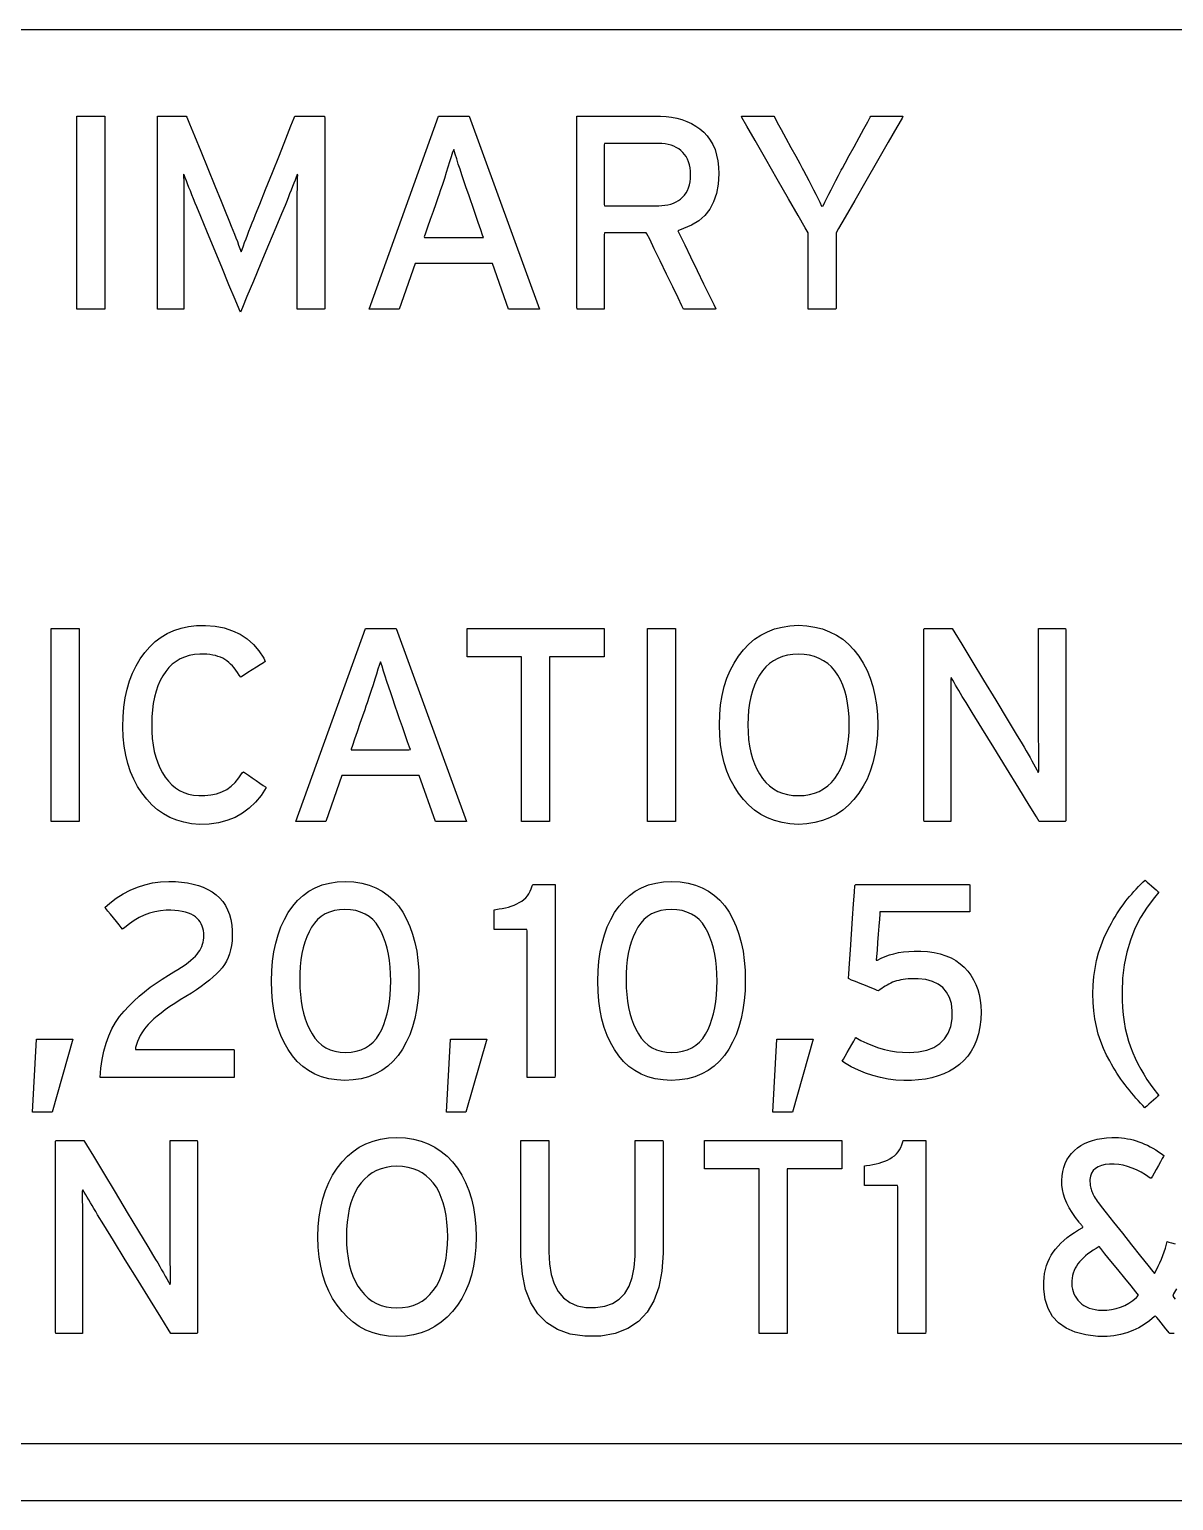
# Model space of a CAD drawing. Header units: inches. Extents: x 3.2 to 20.7, y 8 to 10.
# Drawn here: x 12.582 to 12.986, y 9.05 to 9.568 of the extents above; entities that cross this region are included whole.
import ezdxf

# ---------------------------------------------------------------- set-up
doc = ezdxf.new("R2010")
doc.units = ezdxf.units.IN
doc.header["$MEASUREMENT"] = 0

msp = doc.modelspace()

# ---------------------------------------------------------------- linework, layer by layer
for points in [[(13.41901, 9.56819), (13.41901, 9.06954), (12.27211, 9.06954), (12.27211, 9.56819), (13.41901, 9.56819)], [(12.59899, 9.46955), (12.59899, 9.53757), (12.60885, 9.53757), (12.60885, 9.46955), (12.59899, 9.46955)], [(12.75113, 9.46955), (12.74543, 9.48569), (12.71818, 9.48569), (12.71254, 9.46955), (12.70194, 9.46955), (12.72644, 9.53757), (12.73726, 9.53757), (12.76204, 9.46955), (12.75113, 9.46955)], [(12.58987, 9.28899), (12.58987, 9.35702), (12.59973, 9.35702), (12.59973, 9.28899), (12.58987, 9.28899)], [(12.72534, 9.28899), (12.71964, 9.30513), (12.69241, 9.30513), (12.68675, 9.28899), (12.67616, 9.28899), (12.70066, 9.35702), (12.71148, 9.35702), (12.73627, 9.28899), (12.72534, 9.28899)], [(12.7656, 9.34705), (12.7656, 9.28899), (12.75574, 9.28899), (12.75574, 9.34705), (12.7365, 9.34705), (12.7365, 9.35702), (12.78484, 9.35702), (12.78484, 9.34705), (12.7656, 9.34705)], [(12.80012, 9.28899), (12.80012, 9.35702), (12.80999, 9.35702), (12.80999, 9.28899), (12.80012, 9.28899)], [(12.5902, 9.18647), (12.58331, 9.18647), (12.58474, 9.21219), (12.59751, 9.21219), (12.5902, 9.18647)], [(12.73612, 9.18647), (12.72925, 9.18647), (12.73066, 9.21219), (12.74344, 9.21219), (12.73612, 9.18647)], [(12.85116, 9.18647), (12.84427, 9.18647), (12.84569, 9.21219), (12.85845, 9.21219), (12.85116, 9.18647)], [(12.84934, 9.16649), (12.84934, 9.10844), (12.83948, 9.10844), (12.83948, 9.16649), (12.82024, 9.16649), (12.82024, 9.17646), (12.86858, 9.17646), (12.86858, 9.16649), (12.84934, 9.16649)], [(12.98571, 9.10843), (12.98463, 9.10843), (12.98423, 9.10843), (12.98404, 9.10865), (12.98355, 9.10925), (12.98284, 9.11012), (12.98201, 9.11113), (12.98113, 9.1122), (12.98031, 9.1132), (12.97964, 9.11402), (12.9792, 9.11456), (12.97877, 9.11442), (12.97703, 9.11292), (12.97519, 9.1116), (12.97326, 9.11046), (12.97122, 9.1095), (12.96909, 9.10871), (12.96686, 9.1081), (12.96452, 9.10767), (12.96209, 9.10741), (12.95881, 9.10742), (12.95455, 9.10792), (12.95084, 9.10888), (12.94766, 9.11028), (12.94502, 9.11214), (12.94291, 9.11444), (12.94135, 9.11719), (12.94032, 9.1204), (12.93983, 9.12405), (12.93979, 9.1267), (12.93989, 9.1282), (12.94008, 9.12964), (12.94036, 9.13103), (12.94074, 9.13236), (12.9412, 9.13363), (12.94176, 9.13485), (12.94241, 9.136), (12.94315, 9.1371), (12.94397, 9.13818), (12.94486, 9.13923), (12.94583, 9.14026), (12.94689, 9.14126), (12.94804, 9.14223), (12.94928, 9.14318), (12.9506, 9.1441), (12.95201, 9.14499), (12.9535, 9.14586), (12.9536, 9.14599), (12.95349, 9.14613), (12.95332, 9.14634), (12.95312, 9.14659), (12.95291, 9.14686), (12.95271, 9.14711), (12.95254, 9.14732), (12.95243, 9.14746), (12.95226, 9.14766), (12.95093, 9.14937), (12.94975, 9.15106), (12.94875, 9.15273), (12.94791, 9.15438), (12.94723, 9.156), (12.94672, 9.15761), (12.94637, 9.1592), (12.94619, 9.16076), (12.94617, 9.16235), (12.94627, 9.16398), (12.9465, 9.16553), (12.94686, 9.16698), (12.94734, 9.16835), (12.94796, 9.16963), (12.9487, 9.17083), (12.94957, 9.17194), (12.95057, 9.17295), (12.95168, 9.17387), (12.95288, 9.17468), (12.95416, 9.17539), (12.95553, 9.176), (12.957, 9.17651), (12.95855, 9.17691), (12.96019, 9.17722), (12.96193, 9.17743), (12.96375, 9.17754), (12.96512, 9.17755), (12.96618, 9.1775), (12.96723, 9.17742), (12.96827, 9.17729), (12.9693, 9.17712), (12.97032, 9.17692), (12.97133, 9.17667), (12.97233, 9.17638), (12.97332, 9.17605), (12.97431, 9.17567), (12.97531, 9.17524), (12.9763, 9.17478), (12.97729, 9.17427), (12.97827, 9.17373), (12.97925, 9.17314), (12.98022, 9.17252), (12.98119, 9.17186), (12.98215, 9.17116), (12.98199, 9.17087), (12.98155, 9.17009), (12.98092, 9.16898), (12.98017, 9.16766), (12.97939, 9.16628), (12.97866, 9.16498), (12.97806, 9.16392), (12.97766, 9.16322), (12.97726, 9.16324), (12.97568, 9.16433), (12.97409, 9.16528), (12.97251, 9.1661), (12.97093, 9.16678), (12.96934, 9.16733), (12.96776, 9.16774), (12.96619, 9.16801), (12.96461, 9.16814), (12.963, 9.16814), (12.96145, 9.16799), (12.9601, 9.16769), (12.95895, 9.16723), (12.95798, 9.16663), (12.95722, 9.16588), (12.95664, 9.16498), (12.95626, 9.16392), (12.95607, 9.16272), (12.95606, 9.16188), (12.95608, 9.16144), (12.95612, 9.16101), (12.95617, 9.16058), (12.95625, 9.16015), (12.95634, 9.15973), (12.95646, 9.15931), (12.95659, 9.15889), (12.95674, 9.15848), (12.95691, 9.15806), (12.95711, 9.15762), (12.95734, 9.15716), (12.9576, 9.15668), (12.9579, 9.15618), (12.95823, 9.15566), (12.95859, 9.15513), (12.95899, 9.15457), (12.95942, 9.154), (12.96003, 9.15322), (12.96178, 9.15101), (12.96438, 9.14773), (12.96749, 9.14381), (12.97076, 9.13967), (12.97386, 9.13575), (12.97646, 9.13247), (12.97821, 9.13025), (12.97885, 9.12964), (12.9795, 9.13089), (12.98012, 9.13214), (12.9807, 9.1334), (12.98125, 9.13468), (12.98175, 9.13596), (12.98222, 9.13726), (12.98265, 9.13856), (12.98304, 9.13987), (12.98333, 9.14083), (12.98381, 9.14069), (12.98478, 9.1404), (12.98608, 9.14002)], [(12.98659, 9.12422), (12.98551, 9.12243), (12.98525, 9.12158), (12.98604, 9.12057)], [(12.49985, 9.04953), (12.60007, 9.04953), (12.70473, 9.04953), (12.92383, 9.04953), (13.15003, 9.04953), (13.37624, 9.04953), (13.59533, 9.04953)]]:
    msp.add_lwpolyline(points)
for points in [[(12.67664, 9.46951), (12.67664, 9.47081), (12.67664, 9.47427), (12.67664, 9.47925), (12.67664, 9.48513), (12.67664, 9.49125), (12.67664, 9.49698), (12.67664, 9.50168), (12.67664, 9.50471), (12.67664, 9.50589), (12.67664, 9.50755), (12.67665, 9.50913), (12.67666, 9.51063), (12.67668, 9.51205), (12.6767, 9.51339), (12.67673, 9.51464), (12.67677, 9.51582), (12.6768, 9.51691), (12.67667, 9.51708), (12.67631, 9.51612), (12.67591, 9.51508), (12.67548, 9.51397), (12.67501, 9.51278), (12.67451, 9.51152), (12.67397, 9.51018), (12.6734, 9.50876), (12.6728, 9.50727), (12.67233, 9.50612), (12.67108, 9.50313), (12.66906, 9.4983), (12.66655, 9.49229), (12.66383, 9.48579), (12.6612, 9.47948), (12.65892, 9.47404), (12.65729, 9.47014), (12.6566, 9.46847), (12.65613, 9.46955), (12.65471, 9.47301), (12.65257, 9.47817), (12.65002, 9.48435), (12.64733, 9.49086), (12.64478, 9.49704), (12.64264, 9.5022), (12.64121, 9.50565), (12.64069, 9.50692), (12.64009, 9.50844), (12.63953, 9.50987), (12.63899, 9.51123), (12.63848, 9.51251), (12.63801, 9.51371), (12.63756, 9.51484), (12.63715, 9.5159), (12.63677, 9.51687), (12.63654, 9.51714), (12.63658, 9.51607), (12.63661, 9.51491), (12.63664, 9.51367), (12.63667, 9.51235), (12.63669, 9.51095), (12.6367, 9.50947), (12.63671, 9.50791), (12.63672, 9.50627), (12.63672, 9.5051), (12.63672, 9.50252), (12.63672, 9.49813), (12.63672, 9.49258), (12.63672, 9.48649), (12.63672, 9.4805), (12.63672, 9.47527), (12.63672, 9.47141), (12.63672, 9.46958), (12.63651, 9.46951), (12.63573, 9.46951), (12.63451, 9.46951), (12.63303, 9.46951), (12.63145, 9.46951), (12.62993, 9.46951), (12.62864, 9.46951), (12.62775, 9.46951), (12.62741, 9.46951), (12.62741, 9.47196), (12.62741, 9.4785), (12.62741, 9.48793), (12.62741, 9.49903), (12.62741, 9.51061), (12.62741, 9.52144), (12.62741, 9.53033), (12.62741, 9.53607), (12.62743, 9.53757), (12.62795, 9.53757), (12.62904, 9.53757), (12.63053, 9.53757), (12.63222, 9.53757), (12.63395, 9.53757), (12.63552, 9.53757), (12.63677, 9.53757), (12.6375, 9.53757), (12.63772, 9.53731), (12.63868, 9.53495), (12.64041, 9.53071), (12.64265, 9.52521), (12.64513, 9.51911), (12.6476, 9.51304), (12.6498, 9.50765), (12.65145, 9.50358), (12.65231, 9.50148), (12.65279, 9.50033), (12.6534, 9.49886), (12.65397, 9.49743), (12.65452, 9.49605), (12.65504, 9.49471), (12.65553, 9.49341), (12.65599, 9.49215), (12.65642, 9.49094), (12.65683, 9.48976), (12.65723, 9.49065), (12.65765, 9.49185), (12.6581, 9.49308), (12.65858, 9.49437), (12.65909, 9.4957), (12.65963, 9.49708), (12.66019, 9.4985), (12.66078, 9.49998), (12.66133, 9.50134), (12.66196, 9.50292), (12.66343, 9.50661), (12.66549, 9.51176), (12.66787, 9.51773), (12.67033, 9.52388), (12.6726, 9.52957), (12.67443, 9.53415), (12.67556, 9.53698), (12.67584, 9.53757), (12.67645, 9.53757), (12.67763, 9.53757), (12.6792, 9.53757), (12.68096, 9.53757), (12.68273, 9.53757), (12.68433, 9.53757), (12.68556, 9.53757), (12.68624, 9.53757), (12.68632, 9.53679), (12.68632, 9.53192), (12.68632, 9.52363), (12.68632, 9.51312), (12.68632, 9.50161), (12.68632, 9.49029), (12.68632, 9.48039), (12.68632, 9.4731), (12.68632, 9.46964), (12.68611, 9.46951), (12.68529, 9.46951), (12.68402, 9.46951), (12.68248, 9.46951), (12.68084, 9.46951), (12.67926, 9.46951), (12.67791, 9.46951), (12.67698, 9.46951)], [(12.82528, 9.51723), (12.82502, 9.51362), (12.8244, 9.51036), (12.8234, 9.50743), (12.82202, 9.50485), (12.82027, 9.50261), (12.81815, 9.50071), (12.81565, 9.49916), (12.81278, 9.49795), (12.81083, 9.49721), (12.81166, 9.49549), (12.81324, 9.49224), (12.8153, 9.48798), (12.8176, 9.48323), (12.81989, 9.4785), (12.82191, 9.47431), (12.82343, 9.47118), (12.82418, 9.46963), (12.82399, 9.46955), (12.82303, 9.46955), (12.82152, 9.46955), (12.81968, 9.46955), (12.81771, 9.46955), (12.81582, 9.46955), (12.81424, 9.46955), (12.81316, 9.46955), (12.81281, 9.46956), (12.81224, 9.47073), (12.81089, 9.47352), (12.80899, 9.47742), (12.8068, 9.48194), (12.80456, 9.48658), (12.8025, 9.49083), (12.80087, 9.49419), (12.79991, 9.49616), (12.79964, 9.49646), (12.79864, 9.49646), (12.79684, 9.49646), (12.79452, 9.49646), (12.79196, 9.49646), (12.78945, 9.49646), (12.78724, 9.49646), (12.78563, 9.49646), (12.78489, 9.49646), (12.78487, 9.49579), (12.78487, 9.49339), (12.78487, 9.48974), (12.78487, 9.48533), (12.78487, 9.48068), (12.78487, 9.47628), (12.78487, 9.47262), (12.78487, 9.47023), (12.78486, 9.46955), (12.78438, 9.46955), (12.78333, 9.46955), (12.7819, 9.46955), (12.78026, 9.46955), (12.7786, 9.46955), (12.7771, 9.46955), (12.77593, 9.46955), (12.77528, 9.46955), (12.7752, 9.47033), (12.7752, 9.4753), (12.7752, 9.48379), (12.7752, 9.49453), (12.7752, 9.50624), (12.7752, 9.51767), (12.7752, 9.52754), (12.7752, 9.53459), (12.7752, 9.53755), (12.77609, 9.53757), (12.77881, 9.53757), (12.78283, 9.53757), (12.7876, 9.53757), (12.79259, 9.53757), (12.79727, 9.53757), (12.80109, 9.53757), (12.80351, 9.53757), (12.80465, 9.53757), (12.80667, 9.53747), (12.80861, 9.53724), (12.81046, 9.53688), (12.81224, 9.53639), (12.81394, 9.53577), (12.81556, 9.53501), (12.8171, 9.53413), (12.81855, 9.53313), (12.81993, 9.53197), (12.82117, 9.53065), (12.82224, 9.52918), (12.82315, 9.52757), (12.8239, 9.5258), (12.82448, 9.52388), (12.82491, 9.52182), (12.82517, 9.5196)], [(12.86658, 9.49643), (12.86658, 9.49543), (12.86658, 9.49277), (12.86658, 9.48895), (12.86658, 9.48447), (12.86658, 9.47983), (12.86658, 9.47553), (12.86658, 9.47208), (12.86658, 9.46996), (12.86653, 9.46955), (12.86592, 9.46955), (12.86476, 9.46955), (12.86325, 9.46955), (12.86156, 9.46955), (12.85988, 9.46955), (12.85839, 9.46955), (12.85728, 9.46955), (12.85673, 9.46955), (12.8567, 9.47009), (12.8567, 9.47235), (12.8567, 9.4759), (12.8567, 9.48026), (12.8567, 9.48491), (12.8567, 9.48936), (12.8567, 9.4931), (12.8567, 9.49563), (12.8567, 9.49648), (12.85567, 9.49827), (12.85322, 9.50253), (12.84979, 9.50849), (12.84583, 9.5154), (12.84176, 9.52248), (12.83803, 9.52897), (12.83509, 9.5341), (12.83336, 9.5371), (12.83318, 9.53757), (12.83396, 9.53757), (12.83536, 9.53757), (12.83717, 9.53757), (12.83915, 9.53757), (12.84111, 9.53757), (12.84283, 9.53757), (12.84408, 9.53757), (12.84466, 9.53757), (12.84493, 9.5371), (12.84584, 9.53543), (12.84723, 9.53288), (12.84891, 9.52981), (12.85068, 9.52657), (12.85235, 9.5235), (12.85374, 9.52095), (12.85465, 9.51928), (12.85509, 9.51847), (12.85604, 9.51667), (12.85694, 9.51493), (12.8578, 9.51326), (12.85862, 9.51166), (12.85939, 9.51012), (12.86012, 9.50865), (12.8608, 9.50724), (12.86144, 9.5059), (12.86203, 9.506), (12.86265, 9.50731), (12.86331, 9.50869), (12.86403, 9.51015), (12.8648, 9.51168), (12.86562, 9.51329), (12.86649, 9.51496), (12.86741, 9.51672), (12.86838, 9.51855), (12.8688, 9.5193), (12.86977, 9.52107), (12.8712, 9.52369), (12.87291, 9.52681), (12.8747, 9.53007), (12.87637, 9.53312), (12.87774, 9.53561), (12.8786, 9.5372), (12.87884, 9.53757), (12.87948, 9.53757), (12.88076, 9.53757), (12.88248, 9.53757), (12.88442, 9.53757), (12.88637, 9.53757), (12.88811, 9.53757), (12.88944, 9.53757), (12.89015, 9.53757), (12.88984, 9.53694), (12.88798, 9.5337), (12.88494, 9.52841), (12.88117, 9.52183), (12.87709, 9.51473), (12.87315, 9.50788), (12.86979, 9.50203), (12.86745, 9.49796)], [(12.81531, 9.51694), (12.81525, 9.5182), (12.81511, 9.51939), (12.81488, 9.52049), (12.81458, 9.52152), (12.8142, 9.52247), (12.81374, 9.52334), (12.8132, 9.52413), (12.81257, 9.52485), (12.81187, 9.5255), (12.81109, 9.5261), (12.81025, 9.52661), (12.80935, 9.52704), (12.80839, 9.52739), (12.80736, 9.52766), (12.80628, 9.52785), (12.80513, 9.52796), (12.80407, 9.52799), (12.80313, 9.52799), (12.801, 9.52799), (12.79807, 9.52799), (12.79473, 9.52799), (12.79136, 9.52799), (12.78834, 9.52799), (12.78608, 9.52799), (12.78494, 9.52799), (12.78487, 9.52754), (12.78487, 9.52563), (12.78487, 9.52263), (12.78487, 9.51896), (12.78487, 9.51507), (12.78487, 9.51141), (12.78487, 9.5084), (12.78487, 9.50649), (12.78494, 9.50605), (12.78608, 9.50605), (12.78834, 9.50605), (12.79136, 9.50605), (12.79473, 9.50605), (12.79807, 9.50605), (12.801, 9.50605), (12.80313, 9.50605), (12.80407, 9.50605), (12.80511, 9.50607), (12.80624, 9.50618), (12.80731, 9.50636), (12.80832, 9.50661), (12.80927, 9.50695), (12.81017, 9.50736), (12.811, 9.50784), (12.81177, 9.5084), (12.81249, 9.50904), (12.81313, 9.50974), (12.81369, 9.51053), (12.81417, 9.5114), (12.81456, 9.51235), (12.81487, 9.51338), (12.8151, 9.51448), (12.81525, 9.51567)], [(12.73684, 9.51046), (12.73608, 9.5127), (12.73536, 9.51485), (12.73467, 9.5169), (12.73403, 9.51887), (12.73342, 9.52074), (12.73284, 9.52253), (12.73231, 9.52422), (12.73181, 9.52582), (12.73136, 9.52489), (12.73087, 9.52324), (12.73034, 9.5215), (12.72977, 9.51965), (12.72915, 9.51771), (12.72849, 9.51567), (12.72779, 9.51353), (12.72704, 9.51129), (12.72664, 9.51013), (12.72619, 9.50882), (12.72544, 9.50666), (12.72451, 9.504), (12.72353, 9.50116), (12.7226, 9.4985), (12.72185, 9.49634), (12.7214, 9.49503), (12.72146, 9.4948), (12.72294, 9.4948), (12.72565, 9.4948), (12.72914, 9.4948), (12.73295, 9.4948), (12.73663, 9.4948), (12.73971, 9.4948), (12.74174, 9.4948), (12.74229, 9.49482), (12.74198, 9.4957), (12.74133, 9.49757), (12.74045, 9.50009), (12.73947, 9.50292), (12.7385, 9.50571), (12.73766, 9.50812), (12.73707, 9.50982)], [(12.66573, 9.30091), (12.66395, 9.29815), (12.66196, 9.29571), (12.65975, 9.29361), (12.65734, 9.29184), (12.65471, 9.29039), (12.65188, 9.28927), (12.64883, 9.28849), (12.64558, 9.28803), (12.64227, 9.28792), (12.63942, 9.28817), (12.63672, 9.28866), (12.63417, 9.2894), (12.63176, 9.29039), (12.6295, 9.29162), (12.62739, 9.2931), (12.62542, 9.29484), (12.6236, 9.29681), (12.62191, 9.299), (12.62039, 9.30133), (12.61906, 9.30383), (12.61792, 9.3065), (12.61698, 9.30933), (12.61624, 9.31232), (12.61569, 9.31549), (12.61533, 9.31882), (12.61517, 9.32231), (12.61525, 9.32586), (12.61552, 9.32926), (12.616, 9.3325), (12.61666, 9.33557), (12.61753, 9.33849), (12.61858, 9.34124), (12.61983, 9.34383), (12.62128, 9.34626), (12.62291, 9.34852), (12.62467, 9.35057), (12.62658, 9.35237), (12.62863, 9.35393), (12.63084, 9.35524), (12.63318, 9.3563), (12.63568, 9.35712), (12.63832, 9.3577), (12.64111, 9.35803), (12.64425, 9.35809), (12.64769, 9.35779), (12.65088, 9.35716), (12.65383, 9.35621), (12.65653, 9.35493), (12.65898, 9.35333), (12.66118, 9.35139), (12.66314, 9.34913), (12.66485, 9.34654), (12.66534, 9.34533), (12.66469, 9.34491), (12.66359, 9.34421), (12.66223, 9.34333), (12.66073, 9.34237), (12.65928, 9.34143), (12.65802, 9.34062), (12.65711, 9.34003), (12.65672, 9.33978), (12.65622, 9.34058), (12.65564, 9.34146), (12.65504, 9.34229), (12.65443, 9.34306), (12.6538, 9.34377), (12.65316, 9.34443), (12.6525, 9.34503), (12.65183, 9.34558), (12.65113, 9.34606), (12.65037, 9.34648), (12.64955, 9.34684), (12.6487, 9.34715), (12.64779, 9.34741), (12.64684, 9.34762), (12.64584, 9.34778), (12.6448, 9.34789), (12.64371, 9.34794), (12.64226, 9.34793), (12.64037, 9.34776), (12.6386, 9.34742), (12.63694, 9.34691), (12.63538, 9.34623), (12.63394, 9.34538), (12.63261, 9.34437), (12.63138, 9.34318), (12.63027, 9.34183), (12.62925, 9.34029), (12.62834, 9.33862), (12.62754, 9.33681), (12.62687, 9.33487), (12.62632, 9.3328), (12.62589, 9.33059), (12.62558, 9.32826), (12.62539, 9.3258), (12.62533, 9.32321), (12.62538, 9.32062), (12.62555, 9.31817), (12.62584, 9.31585), (12.62626, 9.31365), (12.62679, 9.31158), (12.62745, 9.30965), (12.62822, 9.30784), (12.62912, 9.30615), (12.63013, 9.30459), (12.63123, 9.30315), (12.63244, 9.30189), (12.63376, 9.3008), (12.63518, 9.2999), (12.63672, 9.29917), (12.63837, 9.29863), (12.64013, 9.29826), (12.642, 9.29808), (12.64408, 9.29808), (12.64621, 9.29829), (12.64821, 9.29873), (12.65006, 9.29939), (12.65178, 9.30028), (12.65335, 9.30139), (12.65479, 9.30272), (12.65609, 9.30428), (12.65725, 9.30606), (12.6577, 9.30646), (12.65838, 9.30599), (12.65944, 9.30525), (12.66075, 9.30435), (12.66215, 9.30338), (12.66349, 9.30245), (12.66464, 9.30166), (12.66543, 9.30111)], [(12.88124, 9.32303), (12.88112, 9.31941), (12.8808, 9.31596), (12.88027, 9.31269), (12.87955, 9.30959), (12.87862, 9.30667), (12.87749, 9.30392), (12.87617, 9.30135), (12.87463, 9.29895), (12.87289, 9.29672), (12.87098, 9.2947), (12.86891, 9.29294), (12.86669, 9.29145), (12.86431, 9.29021), (12.86179, 9.28924), (12.85911, 9.28853), (12.85627, 9.28809), (12.85328, 9.2879), (12.85032, 9.28809), (12.84752, 9.28853), (12.84486, 9.28924), (12.84237, 9.29021), (12.84003, 9.29145), (12.83784, 9.29294), (12.83581, 9.2947), (12.83394, 9.29672), (12.8322, 9.29895), (12.83063, 9.30135), (12.82927, 9.30392), (12.82811, 9.30667), (12.82716, 9.30959), (12.82642, 9.31269), (12.82588, 9.31596), (12.82555, 9.31941), (12.82543, 9.32303), (12.82555, 9.32665), (12.82588, 9.3301), (12.82642, 9.33338), (12.82716, 9.33649), (12.82811, 9.33943), (12.82927, 9.3422), (12.83063, 9.3448), (12.8322, 9.34723), (12.83394, 9.34947), (12.83581, 9.35146), (12.83784, 9.35318), (12.84003, 9.35465), (12.84237, 9.35586), (12.84486, 9.35681), (12.84752, 9.3575), (12.85032, 9.35794), (12.85328, 9.35811), (12.85627, 9.35794), (12.85911, 9.3575), (12.86179, 9.35681), (12.86431, 9.35586), (12.86669, 9.35465), (12.86891, 9.35318), (12.87098, 9.35146), (12.87289, 9.34947), (12.87463, 9.34723), (12.87617, 9.3448), (12.87749, 9.3422), (12.87862, 9.33943), (12.87955, 9.33649), (12.88027, 9.33338), (12.8808, 9.3301), (12.88112, 9.32665)], [(12.93816, 9.28899), (12.93721, 9.29055), (12.93465, 9.2947), (12.93097, 9.30068), (12.92664, 9.30771), (12.92214, 9.31501), (12.91795, 9.32182), (12.91454, 9.32735), (12.91239, 9.33084), (12.91171, 9.33197), (12.91107, 9.33303), (12.91045, 9.33407), (12.90985, 9.33508), (12.90928, 9.33605), (12.90872, 9.337), (12.90819, 9.33791), (12.90767, 9.3388), (12.90717, 9.33965), (12.90697, 9.3391), (12.90697, 9.33747), (12.90698, 9.33578), (12.90698, 9.33404), (12.90699, 9.33224), (12.90701, 9.3304), (12.90702, 9.3285), (12.90704, 9.32655), (12.90706, 9.32455), (12.90706, 9.3233), (12.90706, 9.32013), (12.90706, 9.31537), (12.90706, 9.30965), (12.90706, 9.3036), (12.90706, 9.29788), (12.90706, 9.29311), (12.90706, 9.28995), (12.90706, 9.28899), (12.90661, 9.28899), (12.90561, 9.28899), (12.90423, 9.28899), (12.90263, 9.28899), (12.90099, 9.28899), (12.8995, 9.28899), (12.89831, 9.28899), (12.89761, 9.28899), (12.89749, 9.28947), (12.89749, 9.29388), (12.89749, 9.3019), (12.89749, 9.3123), (12.89749, 9.32384), (12.89749, 9.3353), (12.89749, 9.34543), (12.89749, 9.35301), (12.89749, 9.3568), (12.89768, 9.35702), (12.8985, 9.35702), (12.89981, 9.35702), (12.90141, 9.35702), (12.90314, 9.35702), (12.90479, 9.35702), (12.9062, 9.35702), (12.90718, 9.35702), (12.90755, 9.35702), (12.90847, 9.3555), (12.9109, 9.35146), (12.91441, 9.34564), (12.91854, 9.3388), (12.92283, 9.3317), (12.92683, 9.32507), (12.93008, 9.31968), (12.93213, 9.31629), (12.93282, 9.31513), (12.93355, 9.31386), (12.93426, 9.31264), (12.93493, 9.31147), (12.93558, 9.31034), (12.93619, 9.30925), (12.93678, 9.3082), (12.93733, 9.3072), (12.93785, 9.30625), (12.93806, 9.30679), (12.93804, 9.30848), (12.93803, 9.31021), (12.93801, 9.31199), (12.938, 9.31382), (12.93799, 9.3157), (12.93798, 9.31763), (12.93798, 9.3196), (12.93797, 9.32162), (12.93797, 9.32286), (12.93797, 9.32601), (12.93797, 9.33076), (12.93797, 9.33646), (12.93797, 9.34247), (12.93797, 9.34817), (12.93797, 9.35292), (12.93797, 9.35607), (12.93798, 9.35702), (12.93843, 9.35702), (12.93943, 9.35702), (12.94082, 9.35702), (12.94242, 9.35702), (12.94405, 9.35702), (12.94555, 9.35702), (12.94674, 9.35702), (12.94745, 9.35702), (12.94756, 9.35654), (12.94756, 9.35213), (12.94756, 9.34411), (12.94756, 9.33371), (12.94756, 9.32217), (12.94756, 9.31071), (12.94756, 9.30058), (12.94756, 9.293), (12.94756, 9.28921), (12.94738, 9.28899), (12.94662, 9.28899), (12.9454, 9.28899), (12.9439, 9.28899), (12.94229, 9.28899), (12.94074, 9.28899), (12.93942, 9.28899), (12.93851, 9.28899)], [(12.87119, 9.32303), (12.87113, 9.3257), (12.87094, 9.32823), (12.87063, 9.33063), (12.87019, 9.33289), (12.86963, 9.33501), (12.86894, 9.33699), (12.86813, 9.33883), (12.86719, 9.34054), (12.86612, 9.34208), (12.86493, 9.34344), (12.86362, 9.34462), (12.86219, 9.34562), (12.86065, 9.34644), (12.85899, 9.34709), (12.8572, 9.34755), (12.8553, 9.34784), (12.85328, 9.34795), (12.85131, 9.34784), (12.84944, 9.34755), (12.84769, 9.34709), (12.84605, 9.34644), (12.84452, 9.34562), (12.84311, 9.34462), (12.84181, 9.34344), (12.84062, 9.34208), (12.83955, 9.34054), (12.83859, 9.33883), (12.83777, 9.33699), (12.83707, 9.33501), (12.83649, 9.33289), (12.83605, 9.33063), (12.83573, 9.32823), (12.83554, 9.3257), (12.83548, 9.32303), (12.83554, 9.32039), (12.83573, 9.31788), (12.83605, 9.31551), (12.83649, 9.31328), (12.83707, 9.31118), (12.83777, 9.30922), (12.83859, 9.30739), (12.83955, 9.3057), (12.84062, 9.30412), (12.84181, 9.3027), (12.84311, 9.30147), (12.84452, 9.30042), (12.84605, 9.29957), (12.84769, 9.29891), (12.84944, 9.29843), (12.85131, 9.29815), (12.85328, 9.29805), (12.8553, 9.29815), (12.8572, 9.29843), (12.85899, 9.29891), (12.86065, 9.29957), (12.86219, 9.30042), (12.86362, 9.30147), (12.86493, 9.3027), (12.86612, 9.30412), (12.86719, 9.3057), (12.86813, 9.30739), (12.86894, 9.30922), (12.86963, 9.31118), (12.87019, 9.31328), (12.87063, 9.31551), (12.87094, 9.31788), (12.87113, 9.32039)], [(12.71106, 9.32991), (12.7103, 9.33214), (12.70958, 9.33429), (12.7089, 9.33635), (12.70825, 9.33831), (12.70764, 9.34019), (12.70707, 9.34197), (12.70653, 9.34366), (12.70603, 9.34527), (12.70558, 9.34433), (12.70509, 9.34269), (12.70456, 9.34094), (12.70399, 9.3391), (12.70337, 9.33716), (12.70271, 9.33512), (12.70201, 9.33297), (12.70126, 9.33073), (12.70087, 9.32957), (12.70042, 9.32826), (12.69966, 9.32611), (12.69874, 9.32344), (12.69775, 9.32061), (12.69682, 9.31794), (12.69607, 9.31579), (12.69561, 9.31448), (12.69567, 9.31424), (12.69716, 9.31424), (12.69987, 9.31424), (12.70336, 9.31424), (12.70718, 9.31424), (12.71085, 9.31424), (12.71393, 9.31424), (12.71596, 9.31424), (12.71652, 9.31427), (12.71621, 9.31515), (12.71556, 9.31702), (12.71468, 9.31954), (12.71369, 9.32236), (12.71272, 9.32515), (12.71188, 9.32756), (12.71128, 9.32926)], [(12.60715, 9.19871), (12.60743, 9.20198), (12.60788, 9.20507), (12.60849, 9.208), (12.60927, 9.21076), (12.61021, 9.21336), (12.61131, 9.21579), (12.61258, 9.21805), (12.61402, 9.22014), (12.61562, 9.22207), (12.61732, 9.22389), (12.6191, 9.22564), (12.62095, 9.22732), (12.62286, 9.22894), (12.62485, 9.23049), (12.62691, 9.23198), (12.62904, 9.2334), (12.63124, 9.23476), (12.63316, 9.23589), (12.63458, 9.23677), (12.63589, 9.23762), (12.63708, 9.23845), (12.63816, 9.23925), (12.63913, 9.24002), (12.63999, 9.24076), (12.64073, 9.24147), (12.64136, 9.24215), (12.64186, 9.24283), (12.64229, 9.24351), (12.64266, 9.24421), (12.64297, 9.24492), (12.64323, 9.24564), (12.64343, 9.24638), (12.64358, 9.24713), (12.64367, 9.24788), (12.6437, 9.24866), (12.64367, 9.24957), (12.64357, 9.25046), (12.6434, 9.25129), (12.64314, 9.25208), (12.64282, 9.25283), (12.64242, 9.25352), (12.64195, 9.25416), (12.6414, 9.25476), (12.64078, 9.25531), (12.64004, 9.25583), (12.6392, 9.25628), (12.63826, 9.25667), (12.63722, 9.25699), (12.63608, 9.25725), (12.63484, 9.25745), (12.63351, 9.25759), (12.63207, 9.25766), (12.63039, 9.25765), (12.62839, 9.25747), (12.62645, 9.25712), (12.62456, 9.2566), (12.62272, 9.25592), (12.62093, 9.25507), (12.61919, 9.25406), (12.6175, 9.25287), (12.61586, 9.25153), (12.61508, 9.25096), (12.61463, 9.25152), (12.61386, 9.25246), (12.61289, 9.25365), (12.61182, 9.25497), (12.61077, 9.25625), (12.60985, 9.25738), (12.60918, 9.25821), (12.60886, 9.2586), (12.61057, 9.26015), (12.61287, 9.26191), (12.61526, 9.26344), (12.61773, 9.26475), (12.62029, 9.26582), (12.62293, 9.26667), (12.62566, 9.26729), (12.62847, 9.26767), (12.63137, 9.26783), (12.63369, 9.26778), (12.6359, 9.2676), (12.63798, 9.26731), (12.63995, 9.2669), (12.6418, 9.26638), (12.64353, 9.26574), (12.64515, 9.26499), (12.64665, 9.26412), (12.64803, 9.26313), (12.64927, 9.26197), (12.65036, 9.2607), (12.6513, 9.2593), (12.65209, 9.25777), (12.65273, 9.25613), (12.65321, 9.25435), (12.65354, 9.25245), (12.65372, 9.25043), (12.65374, 9.24849), (12.65365, 9.24683), (12.65345, 9.24525), (12.65316, 9.24374), (12.65276, 9.24231), (12.65227, 9.24096), (12.65168, 9.23968), (12.65098, 9.23848), (12.65019, 9.23735), (12.64926, 9.23629), (12.6482, 9.23521), (12.64702, 9.23412), (12.64572, 9.23301), (12.6443, 9.23189), (12.64276, 9.23076), (12.6411, 9.22962), (12.63932, 9.22846), (12.63742, 9.22729), (12.63539, 9.22605), (12.63349, 9.22483), (12.63172, 9.22366), (12.6301, 9.22252), (12.62862, 9.22142), (12.62728, 9.22036), (12.62609, 9.21934), (12.62503, 9.21836), (12.62412, 9.21741), (12.6233, 9.21645), (12.62256, 9.21547), (12.62189, 9.21448), (12.6213, 9.21347), (12.62078, 9.21245), (12.62034, 9.21142), (12.61997, 9.21037), (12.61968, 9.2093), (12.61967, 9.20858), (12.62169, 9.20858), (12.62561, 9.20858), (12.6308, 9.20858), (12.63664, 9.20858), (12.64252, 9.20858), (12.64782, 9.20858), (12.65191, 9.20858), (12.65417, 9.20858), (12.65443, 9.20847), (12.65443, 9.20776), (12.65443, 9.20656), (12.65443, 9.20504), (12.65443, 9.20337), (12.65443, 9.20173), (12.65443, 9.20029), (12.65443, 9.19923), (12.65443, 9.19873), (12.65338, 9.19871), (12.6494, 9.19871), (12.64322, 9.19871), (12.6357, 9.19871), (12.62766, 9.19871), (12.61994, 9.19871), (12.6134, 9.19871), (12.60885, 9.19871)], [(12.71955, 9.23285), (12.71946, 9.22924), (12.71919, 9.22581), (12.71873, 9.22254), (12.7181, 9.21944), (12.71728, 9.2165), (12.71628, 9.21373), (12.71509, 9.21113), (12.71372, 9.2087), (12.71217, 9.20644), (12.71044, 9.20442), (12.70854, 9.20266), (12.70646, 9.20117), (12.70421, 9.19994), (12.70178, 9.19897), (12.69918, 9.19826), (12.69641, 9.19781), (12.69347, 9.19762), (12.69056, 9.19781), (12.68782, 9.19825), (12.68525, 9.19895), (12.68285, 9.19992), (12.68062, 9.20114), (12.67856, 9.20262), (12.67667, 9.20435), (12.67495, 9.20635), (12.6734, 9.20858), (12.67204, 9.21098), (12.67085, 9.21355), (12.66985, 9.2163), (12.66903, 9.21922), (12.6684, 9.22231), (12.66794, 9.22559), (12.66767, 9.22903), (12.66758, 9.23266), (12.66767, 9.23627), (12.66794, 9.23971), (12.66841, 9.24299), (12.66905, 9.2461), (12.66988, 9.24904), (12.6709, 9.25181), (12.6721, 9.25441), (12.67349, 9.25685), (12.67505, 9.25912), (12.67679, 9.26114), (12.6787, 9.26289), (12.68077, 9.26438), (12.68301, 9.26561), (12.68542, 9.26656), (12.688, 9.26725), (12.69074, 9.26768), (12.69366, 9.26783), (12.6966, 9.26766), (12.69937, 9.26723), (12.70196, 9.26653), (12.70437, 9.26558), (12.70661, 9.26437), (12.70868, 9.2629), (12.71056, 9.26118), (12.71228, 9.25919), (12.71381, 9.25696), (12.71515, 9.25455), (12.71632, 9.25197), (12.71731, 9.24922), (12.71812, 9.24629), (12.71874, 9.24319), (12.71919, 9.23991), (12.71946, 9.23647)], [(12.75768, 9.19871), (12.75768, 9.20071), (12.75768, 9.20602), (12.75768, 9.21362), (12.75768, 9.2225), (12.75768, 9.23163), (12.75768, 9.24), (12.75768, 9.24659), (12.75768, 9.25037), (12.75756, 9.25089), (12.75671, 9.25089), (12.75524, 9.25089), (12.75337, 9.25089), (12.75132, 9.25089), (12.74934, 9.25089), (12.74763, 9.25089), (12.74645, 9.25089), (12.746, 9.25089), (12.746, 9.25115), (12.746, 9.25187), (12.746, 9.25289), (12.746, 9.25409), (12.746, 9.25532), (12.746, 9.25645), (12.746, 9.25733), (12.746, 9.25784), (12.7466, 9.25796), (12.74778, 9.2581), (12.74892, 9.25828), (12.75002, 9.2585), (12.75108, 9.25878), (12.7521, 9.2591), (12.75308, 9.25946), (12.75402, 9.25987), (12.75492, 9.26033), (12.75575, 9.26082), (12.7565, 9.26139), (12.75718, 9.26202), (12.75778, 9.26272), (12.75831, 9.26349), (12.75876, 9.26433), (12.75914, 9.26524), (12.75944, 9.26622), (12.75964, 9.26674), (12.76022, 9.26674), (12.76123, 9.26674), (12.76251, 9.26674), (12.76391, 9.26674), (12.76527, 9.26674), (12.76643, 9.26674), (12.76725, 9.26674), (12.76755, 9.26674), (12.76755, 9.26414), (12.76755, 9.25722), (12.76755, 9.2473), (12.76755, 9.23573), (12.76755, 9.22382), (12.76755, 9.21291), (12.76755, 9.20432), (12.76755, 9.19939), (12.76745, 9.19871), (12.76674, 9.19871), (12.76549, 9.19871), (12.76391, 9.19871), (12.76218, 9.19871), (12.7605, 9.19871), (12.75906, 9.19871), (12.75805, 9.19871)], [(12.83458, 9.23285), (12.83449, 9.22924), (12.83422, 9.22581), (12.83376, 9.22254), (12.83312, 9.21944), (12.8323, 9.2165), (12.8313, 9.21373), (12.83012, 9.21113), (12.82875, 9.2087), (12.8272, 9.20644), (12.82547, 9.20442), (12.82356, 9.20266), (12.82148, 9.20117), (12.81923, 9.19994), (12.81681, 9.19897), (12.81421, 9.19826), (12.81144, 9.19781), (12.8085, 9.19762), (12.80559, 9.19781), (12.80285, 9.19825), (12.80027, 9.19895), (12.79787, 9.19992), (12.79564, 9.20114), (12.79358, 9.20262), (12.7917, 9.20435), (12.78998, 9.20635), (12.78843, 9.20858), (12.78706, 9.21098), (12.78588, 9.21355), (12.78488, 9.2163), (12.78406, 9.21922), (12.78342, 9.22231), (12.78297, 9.22559), (12.7827, 9.22903), (12.78261, 9.23266), (12.7827, 9.23627), (12.78298, 9.23971), (12.78344, 9.24299), (12.78408, 9.2461), (12.78492, 9.24904), (12.78593, 9.25181), (12.78713, 9.25441), (12.78852, 9.25685), (12.79008, 9.25912), (12.79182, 9.26114), (12.79372, 9.26289), (12.79579, 9.26438), (12.79803, 9.26561), (12.80044, 9.26656), (12.80302, 9.26725), (12.80577, 9.26768), (12.80869, 9.26783), (12.81163, 9.26766), (12.81439, 9.26723), (12.81698, 9.26653), (12.8194, 9.26558), (12.82164, 9.26437), (12.8237, 9.2629), (12.82559, 9.26118), (12.82731, 9.25919), (12.82884, 9.25696), (12.83018, 9.25455), (12.83135, 9.25197), (12.83233, 9.24922), (12.83314, 9.24629), (12.83377, 9.24319), (12.83422, 9.23991), (12.83449, 9.23647)], [(12.91766, 9.22181), (12.91754, 9.21908), (12.91725, 9.21652), (12.91677, 9.21413), (12.91611, 9.2119), (12.91526, 9.20984), (12.91424, 9.20794), (12.91303, 9.20621), (12.91164, 9.20465), (12.91007, 9.20325), (12.90837, 9.20201), (12.90655, 9.20093), (12.90461, 9.2), (12.90255, 9.19922), (12.90037, 9.19859), (12.89807, 9.19812), (12.89565, 9.19781), (12.89312, 9.19765), (12.8904, 9.19764), (12.88762, 9.1978), (12.88488, 9.19814), (12.88219, 9.19866), (12.87956, 9.19934), (12.87697, 9.20021), (12.87443, 9.20124), (12.87194, 9.20246), (12.8695, 9.20384), (12.86877, 9.20448), (12.86915, 9.20514), (12.86975, 9.2062), (12.8705, 9.20753), (12.87131, 9.20896), (12.8721, 9.21035), (12.87278, 9.21154), (12.87327, 9.2124), (12.87348, 9.21277), (12.87531, 9.21177), (12.87737, 9.21078), (12.87945, 9.20991), (12.88154, 9.20917), (12.88364, 9.20857), (12.88576, 9.2081), (12.88788, 9.20777), (12.89003, 9.20756), (12.89233, 9.2075), (12.89563, 9.20775), (12.89853, 9.20836), (12.90103, 9.20932), (12.90313, 9.21062), (12.90482, 9.21228), (12.90611, 9.21428), (12.907, 9.21663), (12.90749, 9.21934), (12.90755, 9.22224), (12.90722, 9.22475), (12.90654, 9.22694), (12.90554, 9.22882), (12.9042, 9.23039), (12.90253, 9.23164), (12.90053, 9.23257), (12.89819, 9.23318), (12.89552, 9.23348), (12.89372, 9.23351), (12.89281, 9.23348), (12.89193, 9.23342), (12.89108, 9.23334), (12.89025, 9.23323), (12.88945, 9.23309), (12.88867, 9.23293), (12.88792, 9.23274), (12.8872, 9.23252), (12.88651, 9.23225), (12.88584, 9.23195), (12.88517, 9.23163), (12.88453, 9.23128), (12.88389, 9.23092), (12.88326, 9.23053), (12.88265, 9.23012), (12.88206, 9.22969), (12.88147, 9.22923), (12.88109, 9.22939), (12.88008, 9.2298), (12.87862, 9.23039), (12.8769, 9.23109), (12.87511, 9.23182), (12.87344, 9.2325), (12.87206, 9.23306), (12.87118, 9.23342), (12.87095, 9.23357), (12.87106, 9.23526), (12.87131, 9.23882), (12.87164, 9.24366), (12.87201, 9.24918), (12.8724, 9.2548), (12.87275, 9.25993), (12.87302, 9.26398), (12.87318, 9.26636), (12.87351, 9.26674), (12.87614, 9.26674), (12.88088, 9.26674), (12.88702, 9.26674), (12.89384, 9.26674), (12.90062, 9.26674), (12.90665, 9.26674), (12.91119, 9.26674), (12.91354, 9.26674), (12.91371, 9.26658), (12.91371, 9.26583), (12.91371, 9.2646), (12.91371, 9.26308), (12.91371, 9.26144), (12.91371, 9.25984), (12.91371, 9.25847), (12.91371, 9.25748), (12.91371, 9.25706), (12.9128, 9.25706), (12.90994, 9.25706), (12.90567, 9.25706), (12.90056, 9.25706), (12.89517, 9.25706), (12.89006, 9.25706), (12.8858, 9.25706), (12.88293, 9.25706), (12.88202, 9.25705), (12.88197, 9.2563), (12.88184, 9.25454), (12.88165, 9.25208), (12.88144, 9.24923), (12.88122, 9.2463), (12.88102, 9.24359), (12.88086, 9.2414), (12.88076, 9.24005), (12.88115, 9.24003), (12.88247, 9.24073), (12.88386, 9.24135), (12.88535, 9.24189), (12.88692, 9.24233), (12.88858, 9.2427), (12.89033, 9.24297), (12.89216, 9.24316), (12.89408, 9.24326), (12.89639, 9.24325), (12.89883, 9.24307), (12.90112, 9.24273), (12.90327, 9.24225), (12.90526, 9.24161), (12.9071, 9.24083), (12.9088, 9.23989), (12.91035, 9.2388), (12.91175, 9.23756), (12.91299, 9.23618), (12.91409, 9.23471), (12.91503, 9.23315), (12.91583, 9.2315), (12.91649, 9.22974), (12.917, 9.2279), (12.91737, 9.22596), (12.91758, 9.22393)], [(12.97546, 9.18803), (12.97466, 9.18885), (12.97386, 9.18968), (12.97307, 9.19054), (12.97228, 9.19142), (12.9715, 9.19233), (12.97072, 9.19326), (12.96995, 9.19421), (12.96919, 9.19519), (12.96843, 9.19616), (12.96768, 9.19713), (12.96695, 9.19812), (12.96624, 9.19913), (12.96556, 9.20016), (12.96489, 9.20122), (12.96425, 9.2023), (12.96362, 9.2034), (12.96302, 9.20453), (12.96195, 9.20653), (12.96082, 9.20893), (12.95984, 9.21142), (12.95901, 9.21399), (12.95833, 9.21665), (12.9578, 9.2194), (12.95742, 9.22222), (12.95719, 9.22514), (12.95711, 9.22815), (12.95722, 9.23125), (12.95747, 9.23425), (12.95787, 9.23715), (12.95842, 9.23996), (12.95912, 9.24267), (12.95996, 9.24528), (12.96095, 9.2478), (12.96209, 9.25022), (12.96304, 9.25202), (12.96364, 9.25315), (12.96427, 9.25426), (12.96492, 9.25535), (12.96559, 9.25643), (12.96628, 9.25749), (12.96699, 9.25854), (12.96772, 9.25957), (12.96847, 9.26058), (12.96923, 9.26153), (12.97, 9.26245), (12.97078, 9.26336), (12.97156, 9.26425), (12.97236, 9.26512), (12.97316, 9.26598), (12.97397, 9.26682), (12.97479, 9.26765), (12.97547, 9.2683), (12.97572, 9.26808), (12.97625, 9.26761), (12.97698, 9.26697), (12.97781, 9.26623), (12.97865, 9.26548), (12.97942, 9.2648), (12.98002, 9.26427), (12.98035, 9.26398), (12.9788, 9.26215), (12.97617, 9.25871), (12.97388, 9.25507), (12.97193, 9.25121), (12.97033, 9.24715), (12.96907, 9.24289), (12.96815, 9.23841), (12.96758, 9.23373), (12.96736, 9.22884), (12.96739, 9.22594), (12.96753, 9.22333), (12.96776, 9.22081), (12.96809, 9.21837), (12.96851, 9.21601), (12.96903, 9.21374), (12.96965, 9.21155), (12.97037, 9.20945), (12.97117, 9.20742), (12.97203, 9.20545), (12.97296, 9.20352), (12.97395, 9.20165), (12.97501, 9.19982), (12.97613, 9.19803), (12.97732, 9.1963), (12.97857, 9.19462), (12.97989, 9.19298), (12.98031, 9.19233), (12.97992, 9.19199), (12.97929, 9.19143), (12.9785, 9.19073), (12.97765, 9.18998), (12.97683, 9.18925), (12.97613, 9.18863), (12.97565, 9.1882)], [(12.70959, 9.23266), (12.70954, 9.23519), (12.70939, 9.23761), (12.70913, 9.23993), (12.70878, 9.24214), (12.70832, 9.24425), (12.70775, 9.24625), (12.70709, 9.24814), (12.70633, 9.24992), (12.70545, 9.25159), (12.70442, 9.25306), (12.70327, 9.25434), (12.70197, 9.25543), (12.70054, 9.25632), (12.69898, 9.25702), (12.69728, 9.25753), (12.69544, 9.25784), (12.69347, 9.25796), (12.69153, 9.25784), (12.68973, 9.25753), (12.68806, 9.25703), (12.68652, 9.25634), (12.68511, 9.25546), (12.68383, 9.25439), (12.68269, 9.25312), (12.68168, 9.25167), (12.68079, 9.25004), (12.68001, 9.24829), (12.67934, 9.24643), (12.67877, 9.24445), (12.67831, 9.24236), (12.67796, 9.24015), (12.67771, 9.23783), (12.67757, 9.2354), (12.67754, 9.23285), (12.6776, 9.23033), (12.67776, 9.22791), (12.67803, 9.22561), (12.6784, 9.22342), (12.67888, 9.22134), (12.67947, 9.21936), (12.68017, 9.2175), (12.68097, 9.21574), (12.68187, 9.21407), (12.68289, 9.21255), (12.68403, 9.21123), (12.68531, 9.2101), (12.68672, 9.20918), (12.68826, 9.20846), (12.68993, 9.20793), (12.69173, 9.20761), (12.69366, 9.20749), (12.69563, 9.20761), (12.69746, 9.20793), (12.69915, 9.20844), (12.70071, 9.20916), (12.70212, 9.21007), (12.7034, 9.21118), (12.70455, 9.21248), (12.70555, 9.21399), (12.70641, 9.21564), (12.70716, 9.21737), (12.70781, 9.21922), (12.70835, 9.22118), (12.7088, 9.22325), (12.70915, 9.22543), (12.7094, 9.22773), (12.70954, 9.23014)], [(12.82461, 9.23266), (12.82456, 9.23519), (12.82441, 9.23761), (12.82416, 9.23993), (12.8238, 9.24214), (12.82334, 9.24425), (12.82278, 9.24625), (12.82212, 9.24814), (12.82136, 9.24992), (12.82047, 9.25159), (12.81945, 9.25306), (12.81829, 9.25434), (12.81699, 9.25543), (12.81556, 9.25632), (12.814, 9.25702), (12.8123, 9.25753), (12.81047, 9.25784), (12.8085, 9.25796), (12.80656, 9.25784), (12.80475, 9.25753), (12.80308, 9.25703), (12.80154, 9.25634), (12.80013, 9.25546), (12.79886, 9.25439), (12.79771, 9.25312), (12.79671, 9.25167), (12.79582, 9.25004), (12.79504, 9.24829), (12.79436, 9.24643), (12.79379, 9.24445), (12.79333, 9.24236), (12.79298, 9.24015), (12.79273, 9.23783), (12.79259, 9.2354), (12.79256, 9.23285), (12.79262, 9.23033), (12.79278, 9.22791), (12.79304, 9.22561), (12.79342, 9.22342), (12.7939, 9.22134), (12.79449, 9.21936), (12.79518, 9.2175), (12.79599, 9.21574), (12.79689, 9.21407), (12.79791, 9.21255), (12.79906, 9.21123), (12.80034, 9.2101), (12.80175, 9.20918), (12.80329, 9.20846), (12.80496, 9.20793), (12.80676, 9.20761), (12.80869, 9.20749), (12.81065, 9.20761), (12.81248, 9.20793), (12.81417, 9.20844), (12.81573, 9.20916), (12.81714, 9.21007), (12.81842, 9.21118), (12.81956, 9.21248), (12.82057, 9.21399), (12.82143, 9.21564), (12.82218, 9.21737), (12.82282, 9.21922), (12.82337, 9.22118), (12.82382, 9.22325), (12.82417, 9.22543), (12.82441, 9.22773), (12.82456, 9.23014)], [(12.63207, 9.10844), (12.63111, 9.10999), (12.62855, 9.11415), (12.62487, 9.12012), (12.62054, 9.12715), (12.61604, 9.13446), (12.61185, 9.14126), (12.60844, 9.1468), (12.60629, 9.15029), (12.60561, 9.15141), (12.60497, 9.15248), (12.60435, 9.15351), (12.60376, 9.15452), (12.60318, 9.1555), (12.60262, 9.15644), (12.60209, 9.15736), (12.60157, 9.15824), (12.60108, 9.1591), (12.60087, 9.15854), (12.60087, 9.15691), (12.60088, 9.15522), (12.60089, 9.15348), (12.60089, 9.15169), (12.60091, 9.14984), (12.60092, 9.14794), (12.60094, 9.14599), (12.60096, 9.14399), (12.60097, 9.14274), (12.60097, 9.13958), (12.60097, 9.13481), (12.60097, 9.12909), (12.60097, 9.12305), (12.60097, 9.11732), (12.60097, 9.11256), (12.60097, 9.10939), (12.60096, 9.10844), (12.60051, 9.10844), (12.59951, 9.10844), (12.59813, 9.10844), (12.59653, 9.10844), (12.5949, 9.10844), (12.5934, 9.10844), (12.59221, 9.10844), (12.59151, 9.10844), (12.59139, 9.10891), (12.59139, 9.11332), (12.59139, 9.12134), (12.59139, 9.13174), (12.59139, 9.14329), (12.59139, 9.15474), (12.59139, 9.16488), (12.59139, 9.17246), (12.59139, 9.17625), (12.59158, 9.17646), (12.5924, 9.17646), (12.59371, 9.17646), (12.59532, 9.17646), (12.59704, 9.17646), (12.5987, 9.17646), (12.60011, 9.17646), (12.60109, 9.17646), (12.60145, 9.17646), (12.60237, 9.17495), (12.60481, 9.17091), (12.60832, 9.16509), (12.61244, 9.15825), (12.61673, 9.15114), (12.62073, 9.14452), (12.62398, 9.13913), (12.62603, 9.13573), (12.62672, 9.13457), (12.62745, 9.13331), (12.62816, 9.13209), (12.62883, 9.13091), (12.62948, 9.12978), (12.63009, 9.12869), (12.63068, 9.12765), (12.63123, 9.12665), (12.63176, 9.12569), (12.63196, 9.12624), (12.63194, 9.12792), (12.63193, 9.12966), (12.63191, 9.13144), (12.6319, 9.13327), (12.63189, 9.13515), (12.63188, 9.13707), (12.63188, 9.13904), (12.63188, 9.14106), (12.63188, 9.14231), (12.63188, 9.14546), (12.63188, 9.1502), (12.63188, 9.1559), (12.63188, 9.16192), (12.63188, 9.16762), (12.63188, 9.17236), (12.63188, 9.17551), (12.63188, 9.17646), (12.63233, 9.17646), (12.63333, 9.17646), (12.63472, 9.17646), (12.63632, 9.17646), (12.63795, 9.17646), (12.63945, 9.17646), (12.64064, 9.17646), (12.64135, 9.17646), (12.64147, 9.17599), (12.64147, 9.17158), (12.64147, 9.16356), (12.64147, 9.15316), (12.64147, 9.14161), (12.64147, 9.13016), (12.64147, 9.12002), (12.64147, 9.11244), (12.64147, 9.10865), (12.64129, 9.10844), (12.64052, 9.10844), (12.6393, 9.10844), (12.6378, 9.10844), (12.63619, 9.10844), (12.63464, 9.10844), (12.63332, 9.10844), (12.63241, 9.10844)], [(12.73973, 9.14247), (12.73961, 9.13885), (12.73928, 9.1354), (12.73876, 9.13213), (12.73803, 9.12904), (12.73711, 9.12611), (12.73598, 9.12337), (12.73465, 9.1208), (12.73313, 9.1184), (12.73138, 9.11616), (12.72947, 9.11414), (12.72739, 9.11239), (12.72517, 9.11089), (12.7228, 9.10966), (12.72027, 9.10869), (12.71759, 9.10798), (12.71476, 9.10753), (12.71178, 9.10734), (12.70882, 9.10753), (12.70601, 9.10798), (12.70335, 9.10869), (12.70086, 9.10966), (12.69851, 9.11089), (12.69633, 9.11239), (12.6943, 9.11414), (12.69242, 9.11616), (12.69068, 9.1184), (12.68911, 9.1208), (12.68775, 9.12337), (12.68659, 9.12611), (12.68564, 9.12904), (12.6849, 9.13213), (12.68436, 9.1354), (12.68403, 9.13885), (12.68391, 9.14247), (12.68403, 9.1461), (12.68436, 9.14955), (12.6849, 9.15283), (12.68564, 9.15594), (12.68659, 9.15888), (12.68775, 9.16165), (12.68911, 9.16425), (12.69068, 9.16667), (12.69242, 9.16891), (12.6943, 9.1709), (12.69633, 9.17263), (12.69851, 9.1741), (12.70086, 9.1753), (12.70335, 9.17626), (12.70601, 9.17695), (12.70882, 9.17738), (12.71178, 9.17756), (12.71476, 9.17738), (12.71759, 9.17695), (12.72027, 9.17626), (12.7228, 9.1753), (12.72517, 9.1741), (12.72739, 9.17263), (12.72947, 9.1709), (12.73138, 9.16891), (12.73313, 9.16667), (12.73465, 9.16425), (12.73598, 9.16165), (12.73711, 9.15888), (12.73803, 9.15594), (12.73876, 9.15283), (12.73928, 9.14955), (12.73961, 9.1461)], [(12.80557, 9.13679), (12.80518, 9.13041), (12.80412, 9.12481), (12.80239, 9.11998), (12.79998, 9.11593), (12.7969, 9.11266), (12.79316, 9.11017), (12.78873, 9.10846), (12.78364, 9.10753), (12.77802, 9.10745), (12.77288, 9.10825), (12.7684, 9.10983), (12.76459, 9.11219), (12.76145, 9.11532), (12.75897, 9.11924), (12.75715, 9.12394), (12.756, 9.12941), (12.75551, 9.13567), (12.75549, 9.13798), (12.75549, 9.14148), (12.75549, 9.14684), (12.75549, 9.15331), (12.75549, 9.16016), (12.75549, 9.16664), (12.75549, 9.172), (12.75549, 9.1755), (12.75551, 9.17646), (12.75602, 9.17646), (12.7571, 9.17646), (12.75858, 9.17646), (12.76026, 9.17646), (12.76196, 9.17646), (12.76349, 9.17646), (12.76467, 9.17646), (12.7653, 9.17646), (12.76537, 9.17592), (12.76537, 9.1729), (12.76537, 9.16788), (12.76537, 9.16161), (12.76537, 9.15481), (12.76537, 9.14824), (12.76537, 9.14263), (12.76537, 9.13873), (12.76537, 9.13726), (12.76557, 9.13296), (12.76618, 9.12919), (12.7672, 9.12594), (12.76863, 9.12322), (12.77046, 9.12103), (12.7727, 9.11936), (12.77535, 9.11822), (12.77841, 9.11761), (12.78183, 9.11755), (12.78503, 9.11804), (12.78781, 9.11904), (12.79017, 9.12055), (12.79211, 9.12257), (12.79363, 9.12509), (12.79474, 9.12813), (12.79543, 9.13167), (12.7957, 9.13572), (12.79571, 9.13756), (12.79571, 9.1411), (12.79571, 9.14652), (12.79571, 9.15307), (12.79571, 9.15999), (12.79571, 9.16654), (12.79571, 9.17195), (12.79571, 9.17549), (12.79572, 9.17646), (12.79623, 9.17646), (12.79731, 9.17646), (12.79879, 9.17646), (12.80047, 9.17646), (12.80216, 9.17646), (12.80369, 9.17646), (12.80487, 9.17646), (12.80551, 9.17646), (12.80557, 9.17591), (12.80557, 9.17285), (12.80557, 9.16778), (12.80557, 9.16143), (12.80557, 9.15455), (12.80557, 9.14791), (12.80557, 9.14223), (12.80557, 9.13828)], [(12.88832, 9.10844), (12.88832, 9.11043), (12.88832, 9.11574), (12.88832, 9.12335), (12.88832, 9.13222), (12.88832, 9.14136), (12.88832, 9.14972), (12.88832, 9.15631), (12.88832, 9.16009), (12.8882, 9.16061), (12.88736, 9.16061), (12.88588, 9.16061), (12.88401, 9.16061), (12.88197, 9.16061), (12.87998, 9.16061), (12.87828, 9.16061), (12.87709, 9.16061), (12.87664, 9.16061), (12.87664, 9.16088), (12.87664, 9.16159), (12.87664, 9.16262), (12.87664, 9.16381), (12.87664, 9.16504), (12.87664, 9.16617), (12.87664, 9.16705), (12.87664, 9.16756), (12.87725, 9.16768), (12.87843, 9.16782), (12.87957, 9.168), (12.88067, 9.16823), (12.88173, 9.1685), (12.88275, 9.16882), (12.88372, 9.16919), (12.88467, 9.1696), (12.88557, 9.17005), (12.88639, 9.17055), (12.88714, 9.17111), (12.88782, 9.17174), (12.88842, 9.17244), (12.88895, 9.17321), (12.8894, 9.17405), (12.88978, 9.17497), (12.89008, 9.17595), (12.89028, 9.17646), (12.89086, 9.17646), (12.89187, 9.17646), (12.89315, 9.17646), (12.89455, 9.17646), (12.89591, 9.17646), (12.89707, 9.17646), (12.89789, 9.17646), (12.89819, 9.17646), (12.89819, 9.17386), (12.89819, 9.16694), (12.89819, 9.15702), (12.89819, 9.14545), (12.89819, 9.13354), (12.89819, 9.12263), (12.89819, 9.11404), (12.89819, 9.10911), (12.89809, 9.10844), (12.89738, 9.10844), (12.89613, 9.10844), (12.89455, 9.10844), (12.89282, 9.10844), (12.89114, 9.10844), (12.8897, 9.10844), (12.8887, 9.10844)], [(12.72967, 9.14247), (12.72961, 9.14515), (12.72942, 9.14768), (12.72911, 9.15007), (12.72867, 9.15233), (12.72811, 9.15445), (12.72742, 9.15643), (12.72661, 9.15828), (12.72568, 9.15998), (12.72461, 9.16153), (12.72342, 9.16289), (12.72211, 9.16406), (12.72069, 9.16506), (12.71914, 9.16589), (12.71748, 9.16653), (12.7157, 9.167), (12.7138, 9.16729), (12.71178, 9.1674), (12.7098, 9.16729), (12.70793, 9.167), (12.70618, 9.16653), (12.70454, 9.16589), (12.70301, 9.16506), (12.7016, 9.16406), (12.7003, 9.16289), (12.69912, 9.16153), (12.69804, 9.15998), (12.69709, 9.15828), (12.69626, 9.15643), (12.69556, 9.15445), (12.69499, 9.15233), (12.69454, 9.15007), (12.69422, 9.14768), (12.69403, 9.14515), (12.69397, 9.14247), (12.69403, 9.13983), (12.69422, 9.13733), (12.69454, 9.13496), (12.69499, 9.13272), (12.69556, 9.13062), (12.69626, 9.12866), (12.69709, 9.12683), (12.69804, 9.12514), (12.69912, 9.12356), (12.7003, 9.12214), (12.7016, 9.12091), (12.70301, 9.11987), (12.70454, 9.11901), (12.70618, 9.11835), (12.70793, 9.11788), (12.7098, 9.11759), (12.71178, 9.1175), (12.7138, 9.11759), (12.7157, 9.11788), (12.71748, 9.11835), (12.71914, 9.11901), (12.72069, 9.11987), (12.72211, 9.12091), (12.72342, 9.12214), (12.72461, 9.12356), (12.72568, 9.12514), (12.72661, 9.12683), (12.72742, 9.12866), (12.72811, 9.13062), (12.72867, 9.13272), (12.72911, 9.13496), (12.72942, 9.13733), (12.72961, 9.13983)], [(12.9593, 9.13905), (12.95821, 9.13844), (12.95719, 9.13781), (12.95623, 9.13716), (12.95533, 9.13651), (12.9545, 9.13583), (12.95373, 9.13514), (12.95303, 9.13444), (12.95239, 9.13372), (12.9518, 9.13299), (12.95127, 9.13223), (12.95082, 9.13144), (12.95045, 9.13061), (12.95014, 9.12975), (12.94991, 9.12885), (12.94975, 9.12792), (12.94967, 9.12696), (12.94966, 9.12597), (12.94972, 9.12502), (12.94987, 9.12411), (12.9501, 9.12324), (12.95041, 9.12241), (12.9508, 9.12161), (12.95127, 9.12085), (12.95183, 9.12013), (12.95246, 9.11945), (12.95317, 9.11882), (12.95395, 9.11826), (12.95482, 9.11779), (12.95577, 9.1174), (12.95681, 9.11709), (12.95792, 9.11686), (12.95912, 9.11671), (12.9604, 9.11665), (12.96201, 9.11669), (12.9637, 9.11688), (12.96532, 9.11722), (12.96687, 9.11771), (12.96836, 9.11834), (12.96978, 9.11912), (12.97113, 9.12005), (12.97241, 9.12112), (12.97316, 9.122), (12.97227, 9.12309), (12.97056, 9.1252), (12.96832, 9.12795), (12.96584, 9.131), (12.96341, 9.13399), (12.96132, 9.13656), (12.95985, 9.13837)]]:
    msp.add_lwpolyline(points, close=True)

doc.saveas('drawing.dxf')
